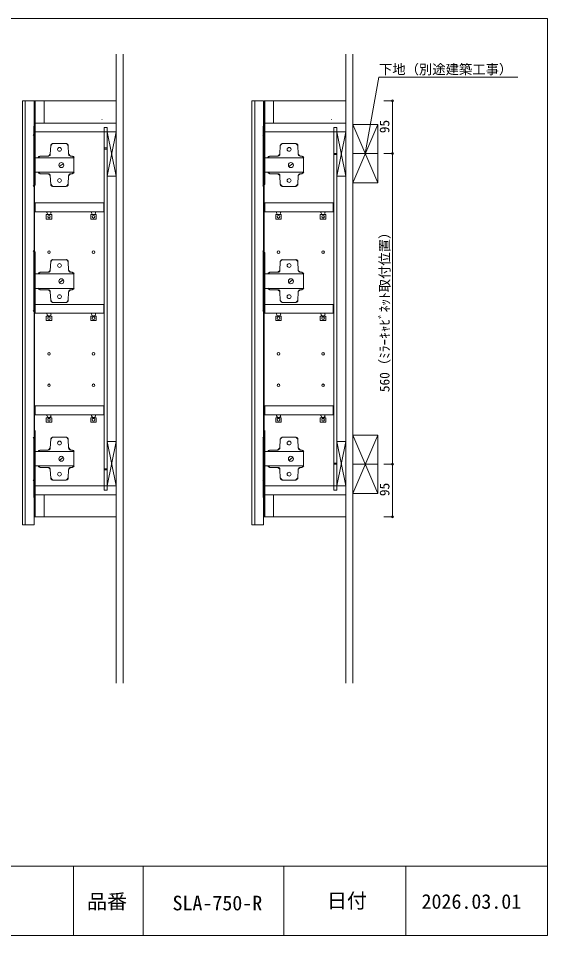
# Model space of a CAD drawing. Units: millimetres at full size, sheet at 1:6; details may follow other scales. Extents: x -1249 to 1249, y -827 to 827.
# Drawn here: x 296 to 1249, y -827 to 827 of the extents above; entities that cross this region are included whole.
import ezdxf
from ezdxf.enums import TextEntityAlignment as Align

# ---------------------------------------------------------------- set-up
doc = ezdxf.new("R2010")
doc.units = ezdxf.units.MM
doc.header["$LTSCALE"] = 6
doc.header["$PDMODE"] = 32
doc.header["$PDSIZE"] = 3.6
doc.layers.add('0-0_0', color=7, linetype='Continuous', lineweight=18)
doc.styles.add('ＭＳ ゴシック', font='')
doc.styles.get('ＭＳ ゴシック').set_extended_font_data('MS Gothic')

msp = doc.modelspace()

# ---------------------------------------------------------------- linework, layer by layer
at = {"layer": '0-0_0', "lineweight": 15}
for p, q in [((471.831, 761.647), (471.831, -371.655)), ((484.331, 761.647), (484.331, 645.625)), ((885.282, 761.647), (885.282, -371.655)), ((897.782, 761.647), (897.782, 645.625)), ((323.827, 677.817), (302.827, 677.817)), ((302.827, 677.817), (302.827, -86.183)), ((307.827, 677.817), (307.827, -86.183)), ((323.827, 663.817), (323.827, 677.817)), ((323.827, 677.817), (323.827, -86.183)), ((325.831, 637.821), (325.831, 677.817)), ((341.831, 637.821), (341.831, 677.817)), ((471.831, 632.821), (471.831, 677.817)), ((471.831, 662.821), (471.831, -42.183)), ((737.278, 677.817), (716.278, 677.817)), ((716.278, 677.817), (716.278, -86.183)), ((721.278, 677.817), (721.278, -86.183)), ((737.278, 663.817), (737.278, 677.817)), ((737.278, 677.817), (737.278, -86.183)), ((739.282, 637.821), (739.282, 677.817)), ((755.282, 637.821), (755.282, 677.817)), ((885.282, 632.821), (885.282, 677.817)), ((885.282, 662.821), (885.282, -42.183)), ((471.831, 647.821), (471.831, 542.821)), ((484.331, 645.625), (484.331, -371.655)), ((885.282, 647.821), (885.282, 542.821)), ((897.782, 645.625), (897.782, -371.655)), ((471.831, 637.821), (325.831, 637.821)), ((325.831, 621.821), (325.831, 637.821)), ((445.933, 644.321), (446.443, 644.321)), ((455.831, 629.808), (455.831, -24.014)), ((885.282, 637.821), (739.282, 637.821)), ((739.282, 621.821), (739.282, 637.821)), ((859.384, 644.321), (859.894, 644.321)), ((869.282, 629.808), (869.282, -24.014)), ((942.782, 635.321), (897.782, 530.321)), ((897.782, 635.321), (942.782, 530.321)), ((471.831, 621.821), (325.831, 621.821)), ((471.831, 621.821), (455.831, 541.821)), ((471.831, 541.821), (455.831, 621.821)), ((885.282, 621.821), (739.282, 621.821)), ((885.282, 621.821), (869.282, 541.821)), ((885.282, 541.821), (869.282, 621.821)), ((455.831, 592.821), (450.331, 592.821)), ((455.831, 590.821), (450.331, 590.821)), ((869.282, 582.821), (863.782, 582.821)), ((869.282, 580.821), (863.782, 580.821)), ((897.782, 582.821), (942.782, 582.821)), ((471.831, 541.821), (455.831, 541.821)), ((885.282, 541.821), (869.282, 541.821)), ((897.782, 530.321), (942.782, 530.321)), ((325.895, 493.91), (325.895, 477.91)), ((449.318, 493.91), (325.895, 493.91)), ((739.346, 493.91), (739.346, 477.91)), ((862.77, 493.91), (739.346, 493.91)), ((350.278, 472.815), (351.37, 472.815)), ((430.343, 472.815), (431.435, 472.815)), ((763.73, 472.815), (764.821, 472.815)), ((843.794, 472.815), (844.886, 472.815)), ((325.895, 310.853), (325.895, 294.853)), ((449.318, 310.853), (325.895, 310.853)), ((739.346, 310.853), (739.346, 294.853)), ((862.77, 310.853), (739.346, 310.853)), ((350.278, 289.758), (351.37, 289.758)), ((430.343, 289.758), (431.435, 289.758)), ((763.73, 289.758), (764.821, 289.758)), ((843.794, 289.758), (844.886, 289.758)), ((325.895, 127.796), (325.895, 111.796)), ((449.318, 127.796), (325.895, 127.796)), ((739.346, 127.796), (739.346, 111.796)), ((862.77, 127.796), (739.346, 127.796)), ((350.278, 106.701), (351.37, 106.701)), ((430.343, 106.701), (431.435, 106.701)), ((763.73, 106.701), (764.821, 106.701)), ((843.794, 106.701), (844.886, 106.701)), ((942.782, 75.317), (897.782, -29.683)), ((897.782, 75.317), (942.782, -29.683)), ((455.831, -16.183), (471.831, 63.817)), ((471.831, 62.987), (471.831, -27.013)), ((869.282, -16.183), (885.282, 63.817)), ((885.282, 62.987), (885.282, -27.013)), ((869.282, 24.817), (863.782, 24.817)), ((869.282, 22.817), (863.782, 22.817)), ((897.782, 22.817), (942.782, 22.817)), ((455.831, 14.817), (450.331, 14.817)), ((455.831, 12.817), (450.331, 12.817)), ((339.787, -32.183), (325.831, -32.183)), ((471.831, -32.183), (325.895, -32.183)), ((325.895, -32.183), (325.895, -72.183)), ((341.895, -32.183), (341.895, -72.183)), ((455.831, -24.014), (450.331, -24.014)), ((753.238, -32.183), (739.282, -32.183)), ((885.282, -32.183), (739.346, -32.183)), ((739.346, -32.183), (739.346, -72.183)), ((755.346, -32.183), (755.346, -72.183)), ((869.282, -24.014), (863.782, -24.014)), ((897.782, -29.683), (942.782, -29.683)), ((471.831, -72.183), (471.831, -42.183)), ((885.282, -72.183), (885.282, -42.183)), ((323.827, -86.183), (302.827, -86.183)), ((323.827, -85.183), (323.827, -86.183)), ((737.278, -86.183), (716.278, -86.183)), ((737.278, -85.183), (737.278, -86.183)), ((-1249.379, -701.329), (1248.863, -701.329)), ((394.89, -701.329), (394.89, -826.86)), ((774.029, -701.329), (774.029, -826.86)), ((993.435, -701.329), (993.435, -826.86))]:
    msp.add_line(p, q, dxfattribs=at)
at = {"layer": '0-0_0', "color": 4, "lineweight": 9}
for p, q in [((969.294, 677.817), (954.068, 677.817)), ((969.294, 677.817), (969.294, 592.821)), ((969.294, 582.821), (954.068, 582.821)), ((969.294, 22.817), (954.068, 22.817)), ((969.294, -72.183), (954.068, -72.183))]:
    msp.add_line(p, q, dxfattribs=at)
at = {"layer": '0-0_0', "color": 8}
for p, q in [((325.891, 613.281), (322.433, 616.738)), ((739.342, 613.281), (735.885, 616.738)), ((357.371, 600.725), (353.913, 597.268)), ((385.575, 597.268), (382.118, 600.725)), ((770.822, 600.725), (767.365, 597.268)), ((799.027, 597.268), (795.569, 600.725)), ((349.728, 578.162), (353.182, 581.462)), ((386.307, 581.462), (389.76, 578.162)), ((763.18, 578.162), (766.633, 581.462)), ((799.758, 581.462), (803.212, 578.162)), ((334.807, 578.162), (331.459, 575.569)), ((396.019, 575.569), (392.672, 578.162)), ((748.258, 578.162), (744.911, 575.569)), ((809.471, 575.569), (806.123, 578.162)), ((331.459, 549.093), (334.807, 546.5)), ((353.182, 543.199), (349.728, 546.5)), ((389.76, 546.5), (386.307, 543.199)), ((392.672, 546.5), (396.019, 549.093)), ((744.911, 549.093), (748.258, 546.5)), ((766.633, 543.199), (763.18, 546.5)), ((803.212, 546.5), (799.758, 543.199)), ((806.123, 546.5), (809.471, 549.093)), ((322.433, 524.287), (325.891, 527.744)), ((353.913, 527.393), (357.371, 523.936)), ((382.118, 523.936), (385.575, 527.393)), ((735.885, 524.287), (739.342, 527.744)), ((767.365, 527.393), (770.822, 523.936)), ((795.569, 523.936), (799.027, 527.393)), ((325.891, 403.85), (322.433, 407.307)), ((739.342, 403.85), (735.885, 407.307)), ((357.371, 391.658), (353.913, 388.201)), ((385.575, 388.201), (382.118, 391.658)), ((770.822, 391.658), (767.365, 388.201)), ((799.027, 388.201), (795.569, 391.658)), ((334.807, 368.731), (331.459, 366.138)), ((349.728, 368.731), (353.182, 372.031)), ((386.307, 372.031), (389.76, 368.731)), ((396.019, 366.138), (392.672, 368.731)), ((748.258, 368.731), (744.911, 366.138)), ((763.18, 368.731), (766.633, 372.031)), ((799.758, 372.031), (803.212, 368.731)), ((809.471, 366.138), (806.123, 368.731)), ((331.459, 340.025), (334.807, 337.433)), ((353.182, 334.132), (349.728, 337.433)), ((389.76, 337.433), (386.307, 334.132)), ((392.672, 337.433), (396.019, 340.025)), ((744.911, 340.025), (748.258, 337.433)), ((766.633, 334.132), (763.18, 337.433)), ((803.212, 337.433), (799.758, 334.132)), ((806.123, 337.433), (809.471, 340.025)), ((353.913, 317.962), (357.371, 314.505)), ((382.118, 314.505), (385.575, 317.962)), ((767.365, 317.962), (770.822, 314.505)), ((795.569, 314.505), (799.027, 317.962)), ((322.433, 298.856), (325.891, 302.313)), ((735.885, 298.856), (739.342, 302.313)), ((325.891, 67.587), (322.433, 71.044)), ((357.371, 71.395), (353.913, 67.938)), ((385.575, 67.938), (382.118, 71.395)), ((739.342, 67.587), (735.885, 71.044)), ((770.822, 71.395), (767.365, 67.938)), ((799.027, 67.938), (795.569, 71.395)), ((349.728, 48.831), (353.182, 52.132)), ((386.307, 52.132), (389.76, 48.831)), ((763.18, 48.831), (766.633, 52.132)), ((799.758, 52.132), (803.212, 48.831)), ((334.807, 48.467), (331.459, 45.874)), ((396.019, 45.874), (392.672, 48.467)), ((748.258, 48.467), (744.911, 45.874)), ((809.471, 45.874), (806.123, 48.467)), ((331.459, 19.762), (334.807, 17.169)), ((353.182, 13.869), (349.728, 17.169)), ((389.76, 17.169), (386.307, 13.869)), ((392.672, 17.169), (396.019, 19.762)), ((744.911, 19.762), (748.258, 17.169)), ((766.633, 13.869), (763.18, 17.169)), ((803.212, 17.169), (799.758, 13.869)), ((806.123, 17.169), (809.471, 19.762)), ((322.433, -6.407), (325.891, -2.95)), ((353.913, -1.937), (357.371, -5.394)), ((382.118, -5.394), (385.575, -1.937)), ((735.885, -6.407), (739.342, -2.95)), ((767.365, -1.937), (770.822, -5.394)), ((795.569, -5.394), (799.027, -1.937))]:
    msp.add_line(p, q, dxfattribs=at)
at = {"layer": '0-0_0', "color": 1}
for p, q in [((450.254, 244.63), (450.254, 256.64)), ((863.706, 244.63), (863.706, 256.64))]:
    msp.add_line(p, q, dxfattribs=at)
at = {"layer": '0-0_0'}
msp.add_lwpolyline([(-1249.379, -826.86), (1248.863, -826.86), (1248.863, 826.506), (-1249.379, 826.506)], close=True, dxfattribs=at)
at = {"layer": '0-0_0', "lineweight": 15}
for points in [[(920.282, 582.821), (945.097, 720.581), (1194.918, 720.581)], [(324.831, 632.821), (324.831, 677.817), (471.831, 677.817)], [(738.282, 632.821), (738.282, 677.817), (885.282, 677.817)], [(324.831, 632.821), (324.831, -72.183), (471.831, -72.183)], [(455.831, 629.808), (450.331, 629.808), (450.331, -24.014)], [(738.282, 632.821), (738.282, -72.183), (885.282, -72.183)], [(869.282, 629.808), (863.782, 629.808), (863.782, -24.014)], [(897.782, 635.321), (942.782, 635.321), (942.782, 530.321)], [(449.318, 493.91), (449.318, 477.91), (325.895, 477.91)], [(862.77, 493.91), (862.77, 477.91), (739.346, 477.91)], [(354.282, 475.726), (354.282, 477.91), (347.003, 477.91), (347.003, 475.726)], [(434.346, 475.726), (434.346, 477.91), (427.068, 477.91), (427.068, 475.726)], [(767.733, 475.726), (767.733, 477.91), (760.454, 477.91), (760.454, 475.726)], [(847.798, 475.726), (847.798, 477.91), (840.519, 477.91), (840.519, 475.726)], [(449.318, 310.853), (449.318, 294.853), (325.895, 294.853)], [(862.77, 310.853), (862.77, 294.853), (739.346, 294.853)], [(354.282, 293.033), (354.282, 294.853), (347.003, 294.853), (347.003, 293.033)], [(434.346, 293.033), (434.346, 294.853), (427.068, 294.853), (427.068, 293.033)], [(767.733, 293.033), (767.733, 294.853), (760.454, 294.853), (760.454, 293.033)], [(847.798, 293.033), (847.798, 294.853), (840.519, 294.853), (840.519, 293.033)], [(449.318, 127.796), (449.318, 111.796), (325.895, 111.796)], [(862.77, 127.796), (862.77, 111.796), (739.346, 111.796)], [(354.282, 109.976), (354.282, 111.796), (347.003, 111.796), (347.003, 109.976)], [(434.346, 109.976), (434.346, 111.796), (427.068, 111.796), (427.068, 109.976)], [(767.733, 109.976), (767.733, 111.796), (760.454, 111.796), (760.454, 109.976)], [(847.798, 109.976), (847.798, 111.796), (840.519, 111.796), (840.519, 109.976)], [(897.782, 75.317), (942.782, 75.317), (942.782, -29.683)], [(471.831, 63.817), (455.831, 63.817), (471.831, -16.183)], [(885.282, 63.817), (869.282, 63.817), (885.282, -16.183)], [(471.831, -16.183), (325.831, -16.183), (325.831, -32.183)], [(885.282, -16.183), (739.282, -16.183), (739.282, -32.183)], [(520.421, -826.86), (520.421, -701.329), (520.421, -826.86)]]:
    msp.add_lwpolyline(points, dxfattribs=at)
at = {"layer": '0-0_0', "color": 8}
for points in [[(323.291, 523.923), (323.291, 632.374), (323.291, 523.923)], [(325.891, 629.099), (325.891, 527.562), (325.891, 629.099)], [(736.743, 523.923), (736.743, 632.374), (736.743, 523.923)], [(739.342, 629.099), (739.342, 527.562), (739.342, 629.099)], [(353.913, 597.086), (353.185, 581.437), (353.913, 597.086)], [(381.936, 600.725), (357.189, 600.725), (381.936, 600.725)], [(385.939, 581.437), (385.211, 597.086), (385.939, 581.437)], [(767.365, 597.086), (766.637, 581.437), (767.365, 597.086)], [(795.387, 600.725), (770.64, 600.725), (795.387, 600.725)], [(799.391, 581.437), (798.663, 597.086), (799.391, 581.437)], [(349.546, 577.798), (334.625, 577.798), (349.546, 577.798)], [(369.198, 559.237), (376.113, 564.332), (369.198, 559.237)], [(392.49, 577.798), (389.578, 577.798), (392.49, 577.798)], [(762.998, 577.798), (748.076, 577.798), (762.998, 577.798)], [(782.65, 559.237), (789.564, 564.332), (782.65, 559.237)], [(805.941, 577.798), (803.03, 577.798), (805.941, 577.798)], [(349.546, 546.5), (334.625, 546.5), (349.546, 546.5)], [(392.49, 546.5), (389.578, 546.5), (392.49, 546.5)], [(762.998, 546.5), (748.076, 546.5), (762.998, 546.5)], [(805.941, 546.5), (803.03, 546.5), (805.941, 546.5)], [(353.913, 527.211), (353.185, 543.224), (353.913, 527.211)], [(385.939, 543.224), (385.211, 527.211), (385.939, 543.224)], [(767.365, 527.211), (766.637, 543.224), (767.365, 527.211)], [(799.391, 543.224), (798.663, 527.211), (799.391, 543.224)], [(381.936, 523.572), (357.189, 523.572), (381.936, 523.572)], [(795.387, 523.572), (770.64, 523.572), (795.387, 523.572)], [(323.291, 298.492), (323.291, 406.943), (323.291, 298.492)], [(325.891, 403.668), (325.891, 302.131), (325.891, 403.668)], [(736.743, 298.492), (736.743, 406.943), (736.743, 298.492)], [(739.342, 403.668), (739.342, 302.131), (739.342, 403.668)], [(353.913, 388.019), (353.185, 372.006), (353.913, 388.019)], [(381.936, 391.294), (357.189, 391.294), (381.936, 391.294)], [(385.939, 372.006), (385.211, 388.019), (385.939, 372.006)], [(767.365, 388.019), (766.637, 372.006), (767.365, 388.019)], [(795.387, 391.294), (770.64, 391.294), (795.387, 391.294)], [(799.391, 372.006), (798.663, 388.019), (799.391, 372.006)], [(349.546, 368.731), (334.625, 368.731), (349.546, 368.731)], [(392.49, 368.731), (389.578, 368.731), (392.49, 368.731)], [(762.998, 368.731), (748.076, 368.731), (762.998, 368.731)], [(805.941, 368.731), (803.03, 368.731), (805.941, 368.731)], [(369.198, 349.806), (376.113, 354.901), (369.198, 349.806)], [(782.65, 349.806), (789.564, 354.901), (782.65, 349.806)], [(349.546, 337.069), (334.625, 337.069), (349.546, 337.069)], [(353.913, 317.78), (353.185, 333.793), (353.913, 317.78)], [(385.939, 333.793), (385.211, 317.78), (385.939, 333.793)], [(392.49, 337.069), (389.578, 337.069), (392.49, 337.069)], [(762.998, 337.069), (748.076, 337.069), (762.998, 337.069)], [(767.365, 317.78), (766.637, 333.793), (767.365, 317.78)], [(799.391, 333.793), (798.663, 317.78), (799.391, 333.793)], [(805.941, 337.069), (803.03, 337.069), (805.941, 337.069)], [(381.936, 314.505), (357.189, 314.505), (381.936, 314.505)], [(795.387, 314.505), (770.64, 314.505), (795.387, 314.505)], [(325.891, 83.405), (325.891, -18.132), (325.891, 83.405)], [(739.342, 83.405), (739.342, -18.132), (739.342, 83.405)], [(323.291, -37.407), (323.291, 71.044), (323.291, -37.407)], [(353.913, 67.756), (353.185, 51.743), (353.913, 67.756)], [(381.936, 71.395), (357.189, 71.395), (381.936, 71.395)], [(385.939, 51.743), (385.211, 67.756), (385.939, 51.743)], [(736.743, -37.407), (736.743, 71.044), (736.743, -37.407)], [(767.365, 67.756), (766.637, 51.743), (767.365, 67.756)], [(795.387, 71.395), (770.64, 71.395), (795.387, 71.395)], [(799.391, 51.743), (798.663, 67.756), (799.391, 51.743)], [(349.546, 48.467), (334.625, 48.467), (349.546, 48.467)], [(369.198, 29.543), (376.113, 35.002), (369.198, 29.543)], [(392.49, 48.467), (389.578, 48.467), (392.49, 48.467)], [(762.998, 48.467), (748.076, 48.467), (762.998, 48.467)], [(782.65, 29.543), (789.564, 35.002), (782.65, 29.543)], [(805.941, 48.467), (803.03, 48.467), (805.941, 48.467)], [(349.546, 16.805), (334.625, 16.805), (349.546, 16.805)], [(392.49, 16.805), (389.578, 16.805), (392.49, 16.805)], [(762.998, 16.805), (748.076, 16.805), (762.998, 16.805)], [(805.941, 16.805), (803.03, 16.805), (805.941, 16.805)], [(353.913, -2.119), (353.185, 13.53), (353.913, -2.119)], [(385.939, 13.53), (385.211, -2.119), (385.939, 13.53)], [(767.365, -2.119), (766.637, 13.53), (767.365, -2.119)], [(799.391, 13.53), (798.663, -2.119), (799.391, 13.53)], [(381.936, -5.758), (357.189, -5.758), (381.936, -5.758)], [(795.387, -5.758), (770.64, -5.758), (795.387, -5.758)]]:
    msp.add_lwpolyline(points, dxfattribs=at)
at = {"layer": '0-0_0', "color": 4, "lineweight": 9}
msp.add_lwpolyline([(969.294, 592.821), (969.294, 12.817), (969.294, -72.183)], dxfattribs=at)
at = {"layer": '0-0_0', "color": 8}
for points in [[(325.891, 575.25), (395.765, 575.25), (395.765, 549.047), (325.891, 549.047), (395.765, 549.047), (395.765, 575.25)], [(739.342, 575.25), (809.217, 575.25), (809.217, 549.047), (739.342, 549.047), (809.217, 549.047), (809.217, 575.25)], [(325.891, 365.819), (395.765, 365.819), (395.765, 339.616), (325.891, 339.616), (395.765, 339.616), (395.765, 365.819)], [(739.342, 365.819), (809.217, 365.819), (809.217, 339.616), (739.342, 339.616), (809.217, 339.616), (809.217, 365.819)], [(325.891, 45.92), (395.765, 45.92), (395.765, 19.717), (325.891, 19.717), (395.765, 19.717), (395.765, 45.92)], [(739.342, 45.92), (809.217, 45.92), (809.217, 19.717), (739.342, 19.717), (809.217, 19.717), (809.217, 45.92)]]:
    msp.add_lwpolyline(points, close=True, dxfattribs=at)
at = {"layer": '0-0_0', "lineweight": 15}
for points in [[(355.737, 472.815), (355.737, 464.808), (345.911, 464.808), (345.911, 472.815)], [(435.802, 472.815), (435.802, 464.808), (425.976, 464.808), (425.976, 472.815)], [(769.189, 472.815), (769.189, 464.808), (759.363, 464.808), (759.363, 472.815)], [(849.253, 472.815), (849.253, 464.808), (839.427, 464.808), (839.427, 472.815)], [(355.737, 289.758), (355.737, 281.751), (345.911, 281.751), (345.911, 289.758)], [(435.802, 289.758), (435.802, 281.751), (425.976, 281.751), (425.976, 289.758)], [(769.189, 289.758), (769.189, 281.751), (759.363, 281.751), (759.363, 289.758)], [(849.253, 289.758), (849.253, 281.751), (839.427, 281.751), (839.427, 289.758)], [(355.737, 106.701), (355.737, 98.694), (345.911, 98.694), (345.911, 106.701)], [(435.802, 106.701), (435.802, 98.694), (425.976, 98.694), (425.976, 106.701)], [(769.189, 106.701), (769.189, 98.694), (759.363, 98.694), (759.363, 106.701)], [(849.253, 106.701), (849.253, 98.694), (839.427, 98.694), (839.427, 106.701)]]:
    msp.add_lwpolyline(points, close=True, dxfattribs=at)
at = {"layer": '0-0_0', "color": 8}
for centre, radius in [((369.744, 590.353), 3.457), ((369.744, 590.353), 3.457), ((783.196, 590.353), 3.457), ((783.196, 590.353), 3.457), ((373.02, 561.967), 4.549), ((373.02, 561.967), 4.549), ((786.471, 561.967), 4.549), ((786.471, 561.967), 4.549), ((369.744, 534.308), 3.457), ((369.744, 534.308), 3.457), ((783.196, 534.308), 3.457), ((783.196, 534.308), 3.457), ((369.744, 380.922), 3.457), ((369.744, 380.922), 3.457), ((783.196, 380.922), 3.457), ((783.196, 380.922), 3.457), ((373.02, 352.536), 4.549), ((373.02, 352.536), 4.549), ((786.471, 352.536), 4.549), ((786.471, 352.536), 4.549), ((369.744, 324.877), 3.457), ((369.744, 324.877), 3.457), ((783.196, 324.877), 3.457), ((783.196, 324.877), 3.457), ((369.744, 61.023), 3.457), ((369.744, 61.023), 3.457), ((783.196, 61.023), 3.457), ((783.196, 61.023), 3.457), ((373.02, 32.636), 4.549), ((373.02, 32.636), 4.549), ((786.471, 32.636), 4.549), ((786.471, 32.636), 4.549), ((369.744, 4.978), 3.457), ((369.744, 4.978), 3.457), ((783.196, 4.978), 3.457), ((783.196, 4.978), 3.457)]:
    msp.add_circle(centre, radius, dxfattribs=at)
at = {"layer": '0-0_0', "lineweight": 15}
for centre in [(350.824, 468.993), (430.889, 468.993), (764.276, 468.993), (844.34, 468.993), (350.824, 285.936), (430.889, 285.936), (764.276, 285.936), (844.34, 285.936), (350.824, 102.879), (430.889, 102.879), (764.276, 102.879), (844.34, 102.879)]:
    msp.add_circle(centre, 2.365, dxfattribs=at)
at = {"layer": '0-0_0'}
for centre in [(350.824, 468.993), (430.889, 468.993), (764.276, 468.993), (844.34, 468.993), (350.824, 404.942), (430.889, 404.942), (764.276, 404.942), (844.34, 404.942), (350.824, 285.936), (430.889, 285.936), (764.276, 285.936), (844.34, 285.936), (350.824, 221.885), (430.889, 221.885), (764.276, 221.885), (844.34, 221.885), (350.824, 165.111), (430.889, 165.111), (764.276, 165.111), (844.34, 165.111), (350.824, 102.879), (430.889, 102.879), (764.276, 102.879), (844.34, 102.879)]:
    msp.add_circle(centre, 2.365, dxfattribs=at)
at = {"layer": '0-0_0', "color": 8}
for centre, start, end in [((322.433, 613.281), 359.99996, 90.00004), ((735.885, 613.281), 359.99996, 90.00004), ((357.371, 597.268), 89.99996, 180.00004), ((382.118, 597.268), 359.99996, 90.00004), ((770.822, 597.268), 89.99996, 180.00004), ((795.569, 597.268), 359.99996, 90.00004), ((349.728, 581.619), 269.99997, 357.39629), ((389.76, 581.619), 182.60371, 270.00003), ((763.18, 581.619), 269.99997, 357.39629), ((803.212, 581.619), 182.60371, 270.00003), ((334.807, 574.704), 90, 165.52001), ((392.672, 574.704), 14.47999, 90), ((748.258, 574.704), 90, 165.52001), ((806.123, 574.704), 14.47999, 90), ((334.807, 549.957), 194.47999, 270), ((349.728, 543.042), 2.60371, 90.00003), ((389.76, 543.042), 89.99997, 177.39629), ((392.672, 549.957), 270, 345.52001), ((748.258, 549.957), 194.47999, 270), ((763.18, 543.042), 2.60371, 90.00003), ((803.212, 543.042), 89.99997, 177.39629), ((806.123, 549.957), 270, 345.52001), ((322.433, 527.744), 269.99996, 0.00004), ((357.371, 527.393), 179.99996, 270.00004), ((382.118, 527.393), 269.99996, 0.00004), ((735.885, 527.744), 269.99996, 0.00004), ((770.822, 527.393), 179.99996, 270.00004), ((795.569, 527.393), 269.99996, 0.00004), ((322.433, 403.85), 359.99996, 90.00004), ((735.885, 403.85), 359.99996, 90.00004), ((357.371, 388.201), 89.99996, 180.00004), ((382.118, 388.201), 359.99996, 90.00004), ((770.822, 388.201), 89.99996, 180.00004), ((795.569, 388.201), 359.99996, 90.00004), ((334.807, 365.273), 90, 165.52001), ((349.728, 372.188), 269.99997, 357.39629), ((389.76, 372.188), 182.60371, 270.00003), ((392.672, 365.273), 14.47999, 90), ((748.258, 365.273), 90, 165.52001), ((763.18, 372.188), 269.99997, 357.39629), ((803.212, 372.188), 182.60371, 270.00003), ((806.123, 365.273), 14.47999, 90), ((334.807, 340.89), 194.47999, 270), ((349.728, 333.975), 2.60371, 90.00003), ((389.76, 333.975), 89.99997, 177.39629), ((392.672, 340.89), 270, 345.52001), ((748.258, 340.89), 194.47999, 270), ((763.18, 333.975), 2.60371, 90.00003), ((803.212, 333.975), 89.99997, 177.39629), ((806.123, 340.89), 270, 345.52001), ((357.371, 317.962), 179.99996, 270.00004), ((382.118, 317.962), 269.99996, 0.00004), ((770.822, 317.962), 179.99996, 270.00004), ((795.569, 317.962), 269.99996, 0.00004), ((322.433, 302.313), 269.99996, 0.00004), ((735.885, 302.313), 269.99996, 0.00004), ((322.433, 67.587), 359.99996, 90.00004), ((357.371, 67.938), 89.99996, 180.00004), ((382.118, 67.938), 359.99996, 90.00004), ((735.885, 67.587), 359.99996, 90.00004), ((770.822, 67.938), 89.99996, 180.00004), ((795.569, 67.938), 359.99996, 90.00004), ((349.728, 52.289), 269.99997, 357.39629), ((389.76, 52.289), 182.60371, 270.00003), ((763.18, 52.289), 269.99997, 357.39629), ((803.212, 52.289), 182.60371, 270.00003), ((334.807, 45.01), 90, 165.52001), ((392.672, 45.01), 14.47999, 90), ((748.258, 45.01), 90, 165.52001), ((806.123, 45.01), 14.47999, 90), ((334.807, 20.627), 194.47999, 270), ((349.728, 13.712), 2.60371, 90.00003), ((389.76, 13.712), 89.99997, 177.39629), ((392.672, 20.627), 270, 345.52001), ((748.258, 20.627), 194.47999, 270), ((763.18, 13.712), 2.60371, 90.00003), ((803.212, 13.712), 89.99997, 177.39629), ((806.123, 20.627), 270, 345.52001), ((322.433, -2.95), 269.99996, 0.00004), ((357.371, -1.937), 179.99996, 270.00004), ((382.118, -1.937), 269.99996, 0.00004), ((735.885, -2.95), 269.99996, 0.00004), ((770.822, -1.937), 179.99996, 270.00004), ((795.569, -1.937), 269.99996, 0.00004)]:
    msp.add_arc(centre, 3.457, start, end, dxfattribs=at)
at = {"layer": '0-0_0', "lineweight": 15}
for centre, start, end in [((350.46, 475.908), 180, 270), ((351.552, 475.908), 270, 360), ((430.525, 475.908), 180, 270), ((431.617, 475.908), 270, 360), ((763.912, 475.908), 180, 270), ((765.003, 475.908), 270, 360), ((843.976, 475.908), 180, 270), ((845.068, 475.908), 270, 360), ((350.46, 293.215), 180, 270), ((351.552, 293.215), 270, 360), ((430.525, 293.215), 180, 270), ((431.617, 293.215), 270, 360), ((763.912, 293.215), 180, 270), ((765.003, 293.215), 270, 360), ((843.976, 293.215), 180, 270), ((845.068, 293.215), 270, 360), ((350.46, 110.158), 180, 270), ((351.552, 110.158), 270, 360), ((430.525, 110.158), 180, 270), ((431.617, 110.158), 270, 360), ((763.912, 110.158), 180, 270), ((765.003, 110.158), 270, 360), ((843.976, 110.158), 180, 270), ((845.068, 110.158), 270, 360)]:
    msp.add_arc(centre, 3.093, start, end, dxfattribs=at)
at = {"layer": '0-0_0', "color": 6}
for p in [(969.294, 677.817), (969.294, 582.821), (969.294, 22.817), (969.294, -72.183)]:
    msp.add_point(p, dxfattribs=at)

# ---------------------------------------------------------------- texts
at = {"layer": '0-0_0', "style": 'ＭＳ ゴシック'}
for s, height, p in [('下地（別途建築工事）', 17.6, (945.097, 720.581)), ('品番', 26.39, (419.358, -786.345)), ('SLA-750-R', 26.39, (573.272, -789.187)), ('日付', 26.39, (851.275, -784.925)), ('2026.03.01', 26.39, (1021.769, -786.345))]:
    msp.add_text(s, height=height, dxfattribs=at).set_placement(p, align=Align.BOTTOM_LEFT)
for s, p in [('95', (969.117, 619.517)), ('560（ﾐﾗｰｷｬﾋﾞﾈｯﾄ取付位置）', (969.294, 152.819)), ('95', (969.151, -34.62))]:
    msp.add_text(s, height=17.6, rotation=90, dxfattribs=at).set_placement(p, align=Align.BOTTOM_LEFT)

doc.saveas('drawing.dxf')
